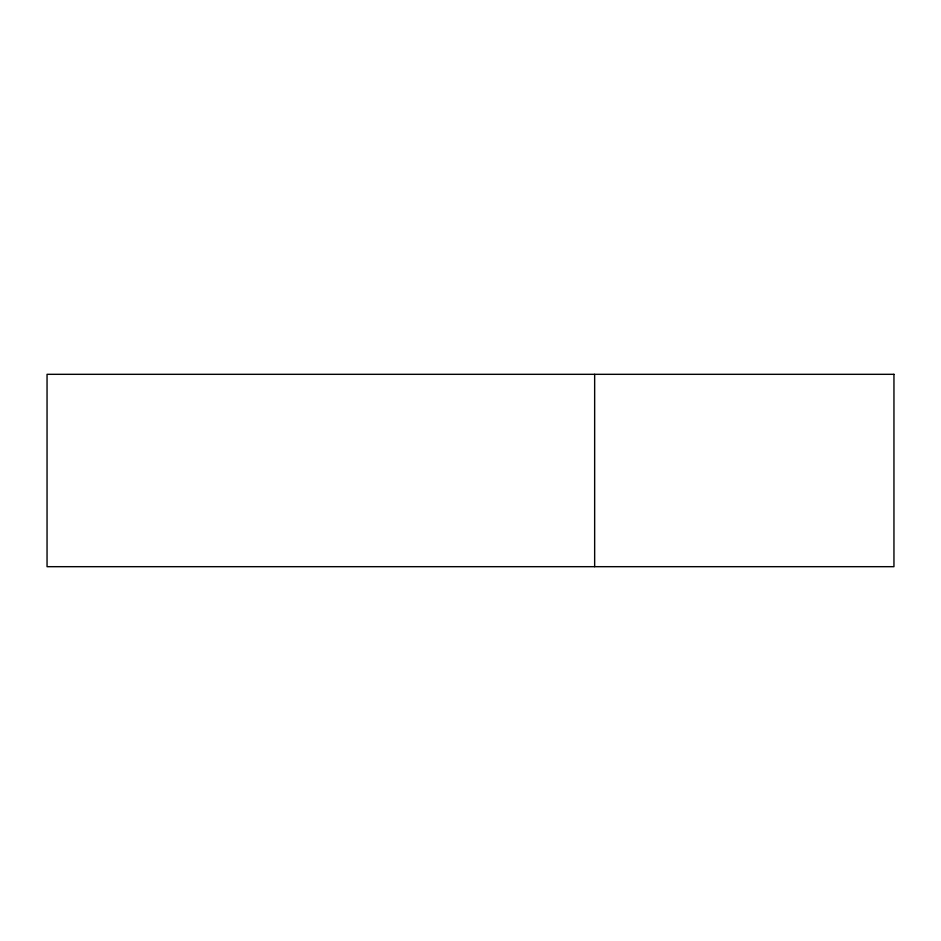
<?xml version="1.0" encoding="UTF-8"?>
<svg xmlns="http://www.w3.org/2000/svg" width="941" height="941" viewBox="0 0 941 941"><rect width="100%" height="100%" fill="white"/><g stroke="black" fill="none" stroke-linecap="round" stroke-linejoin="round"><path stroke-width="1.41" d="M594.653 374.318L594.653 566.682M893.95 374.318L47.05 374.318L47.05 566.682L893.95 566.682L893.95 374.318"/></g></svg>
